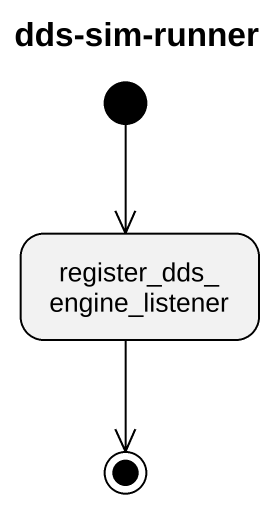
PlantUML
@startuml
title dds-sim-runner
hide empty description
state register_dds_engine_listener
[*] --> register_dds_engine_listener
register_dds_engine_listener --> [*]
@enduml
